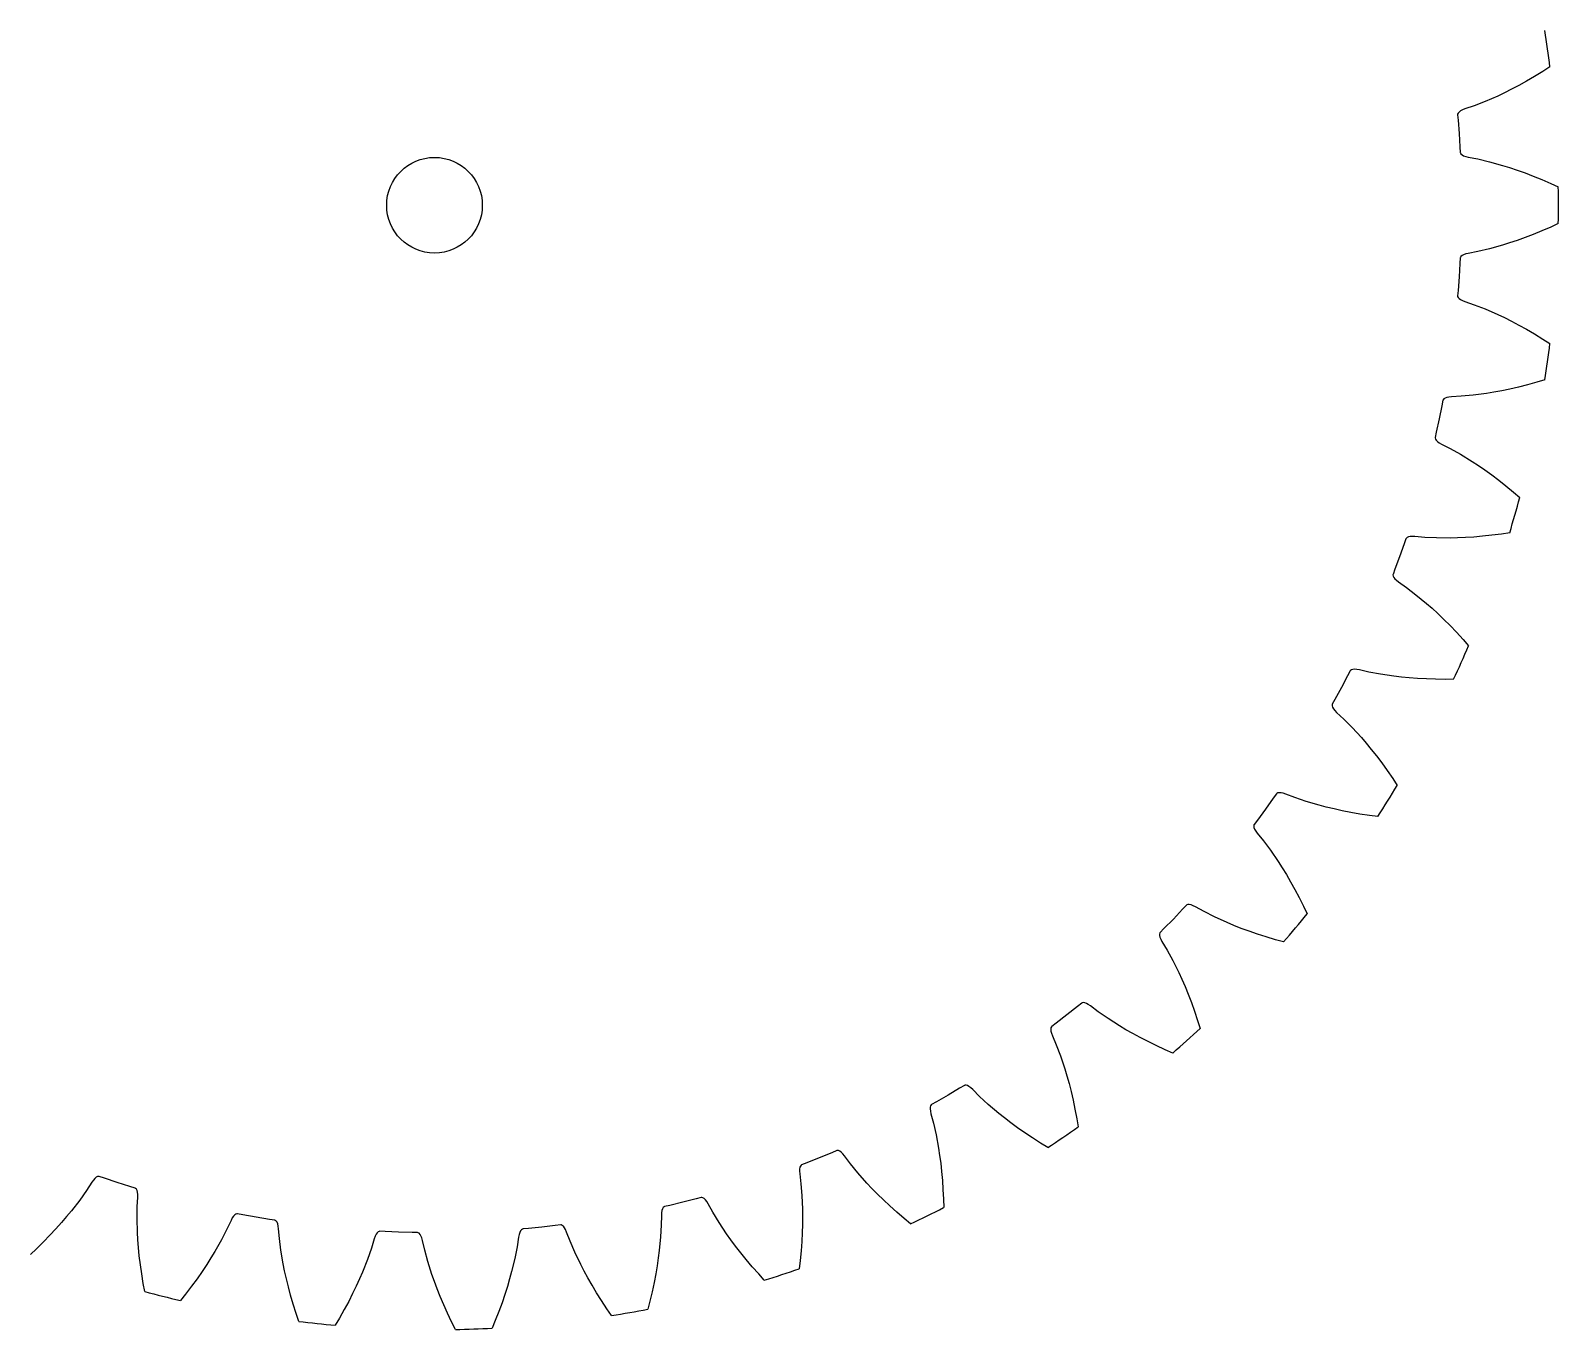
# Model space of a CAD drawing. Extents: x -47 to 137, y -47 to 47.
# Drawn here: x 73.1 to 137, y -47 to 7.3 of the extents above; entities that cross this region are included whole.
import ezdxf

# ---------------------------------------------------------------- set-up
doc = ezdxf.new("R2010")
doc.units = 0

msp = doc.modelspace()

# ---------------------------------------------------------------- linework, layer by layer
msp.add_circle((90, 0), 2)
msp.add_circle((90, 0), 2)
at = {"layer": 'layer0'}
for p, q in [((136.643, 5.779), (136.349, 5.592)), ((135.668, 5.186), (135.346, 5.008)), ((136.003, 5.381), (135.668, 5.186)), ((136.349, 5.592), (136.003, 5.381)), ((134.46, 4.564), (133.938, 4.337)), ((134.741, 4.697), (134.46, 4.564)), ((135.038, 4.846), (134.741, 4.697)), ((135.346, 5.008), (135.038, 4.846)), ((132.804, 3.852), (132.785, 3.808)), ((132.844, 3.897), (132.804, 3.852)), ((132.905, 3.941), (132.844, 3.897)), ((132.986, 3.984), (132.905, 3.941)), ((133.088, 4.025), (132.986, 3.984)), ((133.477, 4.158), (133.088, 4.025)), ((133.938, 4.337), (133.477, 4.158)), ((132.785, 3.808), (132.783, 3.786)), ((132.783, 3.786), (132.803, 3.557)), ((132.803, 3.557), (132.845, 2.996)), ((132.845, 2.996), (132.881, 2.435)), ((132.881, 2.435), (132.894, 2.205)), ((132.894, 2.205), (132.898, 2.184)), ((132.898, 2.184), (132.924, 2.143)), ((132.924, 2.143), (132.97, 2.104)), ((132.97, 2.104), (133.036, 2.069)), ((133.036, 2.069), (133.123, 2.037)), ((133.123, 2.037), (133.229, 2.011)), ((133.229, 2.011), (133.633, 1.933)), ((133.633, 1.933), (134.114, 1.821)), ((134.114, 1.821), (134.662, 1.668)), ((134.662, 1.668), (134.959, 1.575)), ((134.959, 1.575), (135.274, 1.469)), ((135.274, 1.469), (135.602, 1.351)), ((135.602, 1.351), (135.945, 1.22)), ((135.945, 1.22), (136.304, 1.074)), ((136.304, 1.074), (136.677, 0.913)), ((136.677, 0.913), (136.994, 0.769)), ((135.945, -1.22), (135.602, -1.351)), ((136.304, -1.074), (135.945, -1.22)), ((136.677, -0.913), (136.304, -1.074)), ((136.994, -0.769), (136.677, -0.913)), ((134.114, -1.821), (133.633, -1.933)), ((134.662, -1.668), (134.114, -1.821)), ((134.959, -1.575), (134.662, -1.668)), ((135.274, -1.469), (134.959, -1.575)), ((135.602, -1.351), (135.274, -1.469)), ((132.881, -2.435), (132.845, -2.996)), ((132.894, -2.205), (132.881, -2.435)), ((132.898, -2.184), (132.894, -2.205)), ((132.924, -2.143), (132.898, -2.184)), ((132.97, -2.104), (132.924, -2.143)), ((133.036, -2.069), (132.97, -2.104)), ((133.123, -2.037), (133.036, -2.069)), ((133.229, -2.011), (133.123, -2.037)), ((133.633, -1.933), (133.229, -2.011)), ((132.845, -2.996), (132.803, -3.557)), ((132.803, -3.557), (132.783, -3.786)), ((132.783, -3.786), (132.785, -3.808)), ((132.785, -3.808), (132.804, -3.852)), ((132.804, -3.852), (132.844, -3.897)), ((132.844, -3.897), (132.905, -3.941)), ((132.905, -3.941), (132.986, -3.984)), ((132.986, -3.984), (133.088, -4.025)), ((133.088, -4.025), (133.477, -4.158)), ((133.477, -4.158), (133.938, -4.337)), ((133.938, -4.337), (134.46, -4.564)), ((134.46, -4.564), (134.741, -4.697)), ((134.741, -4.697), (135.038, -4.846)), ((135.038, -4.846), (135.346, -5.008)), ((135.346, -5.008), (135.668, -5.186)), ((135.668, -5.186), (136.003, -5.381)), ((136.003, -5.381), (136.349, -5.592)), ((136.349, -5.592), (136.643, -5.779)), ((135.328, -7.603), (134.97, -7.685)), ((135.704, -7.508), (135.328, -7.603)), ((136.095, -7.4), (135.704, -7.508)), ((136.429, -7.301), (136.095, -7.4)), ((132.169, -8.153), (132.125, -8.379)), ((132.177, -8.133), (132.169, -8.153)), ((132.208, -8.096), (132.177, -8.133)), ((132.259, -8.064), (132.208, -8.096)), ((132.329, -8.038), (132.259, -8.064)), ((132.419, -8.019), (132.329, -8.038)), ((132.529, -8.008), (132.419, -8.019)), ((132.939, -7.987), (132.529, -8.008)), ((133.431, -7.942), (132.939, -7.987)), ((133.995, -7.867), (133.431, -7.942)), ((134.302, -7.817), (133.995, -7.867)), ((134.629, -7.756), (134.302, -7.817)), ((134.97, -7.685), (134.629, -7.756)), ((132.011, -8.93), (131.891, -9.479)), ((132.125, -8.379), (132.011, -8.93)), ((131.891, -9.479), (131.84, -9.703)), ((131.84, -9.703), (131.839, -9.725)), ((131.839, -9.725), (131.852, -9.772)), ((131.852, -9.772), (131.885, -9.822)), ((131.885, -9.822), (131.939, -9.874)), ((131.939, -9.874), (132.014, -9.928)), ((132.014, -9.928), (132.109, -9.982)), ((132.109, -9.982), (132.475, -10.169)), ((132.475, -10.169), (132.907, -10.409)), ((132.907, -10.409), (133.392, -10.707)), ((133.392, -10.707), (133.652, -10.878)), ((133.652, -10.878), (133.925, -11.067)), ((133.925, -11.067), (134.208, -11.27)), ((134.208, -11.27), (134.501, -11.491)), ((134.501, -11.491), (134.806, -11.731)), ((134.806, -11.731), (135.12, -11.988)), ((135.12, -11.988), (135.385, -12.214)), ((130.624, -13.943), (130.549, -14.16)), ((130.635, -13.924), (130.624, -13.943)), ((130.67, -13.891), (130.635, -13.924)), ((130.725, -13.867), (130.67, -13.891)), ((130.799, -13.851), (130.725, -13.867)), ((130.89, -13.845), (130.799, -13.851)), ((131, -13.849), (130.89, -13.845)), ((131.41, -13.885), (131, -13.849)), ((131.903, -13.909), (131.41, -13.885)), ((132.472, -13.914), (131.903, -13.909)), ((132.783, -13.906), (132.472, -13.914)), ((133.115, -13.892), (132.783, -13.906)), ((133.463, -13.869), (133.115, -13.892)), ((133.829, -13.837), (133.463, -13.869)), ((134.214, -13.795), (133.829, -13.837)), ((134.617, -13.743), (134.214, -13.795)), ((134.961, -13.692), (134.617, -13.743)), ((130.36, -14.69), (130.164, -15.217)), ((130.549, -14.16), (130.36, -14.69)), ((130.164, -15.217), (130.082, -15.432)), ((130.082, -15.432), (130.078, -15.453)), ((130.078, -15.453), (130.084, -15.501)), ((130.084, -15.501), (130.111, -15.555)), ((130.111, -15.555), (130.157, -15.615)), ((130.157, -15.615), (130.223, -15.678)), ((130.223, -15.678), (130.31, -15.746)), ((130.31, -15.746), (130.647, -15.981)), ((130.647, -15.981), (131.041, -16.28)), ((131.041, -16.28), (131.479, -16.642)), ((131.479, -16.642), (131.713, -16.848)), ((131.713, -16.848), (131.957, -17.072)), ((131.957, -17.072), (132.209, -17.313)), ((132.209, -17.313), (132.469, -17.573)), ((132.469, -17.573), (132.738, -17.852)), ((132.738, -17.852), (133.013, -18.151)), ((133.013, -18.151), (133.244, -18.412)), ((128.184, -19.665), (127.923, -20.164)), ((128.288, -19.461), (128.184, -19.665)), ((128.301, -19.443), (128.288, -19.461)), ((128.341, -19.416), (128.301, -19.443)), ((128.399, -19.4), (128.341, -19.416)), ((128.474, -19.394), (128.399, -19.4)), ((128.566, -19.401), (128.474, -19.394)), ((128.674, -19.42), (128.566, -19.401)), ((129.074, -19.513), (128.674, -19.42)), ((129.56, -19.606), (129.074, -19.513)), ((130.123, -19.689), (129.56, -19.606)), ((130.432, -19.725), (130.123, -19.689)), ((130.762, -19.757), (130.432, -19.725)), ((131.11, -19.783), (130.762, -19.757)), ((131.477, -19.802), (131.11, -19.783)), ((131.864, -19.815), (131.477, -19.802)), ((127.923, -20.164), (127.655, -20.659)), ((132.27, -19.819), (131.864, -19.815)), ((132.618, -19.816), (132.27, -19.819)), ((127.544, -20.86), (127.537, -20.881)), ((127.537, -20.881), (127.537, -20.929)), ((127.537, -20.929), (127.555, -20.986)), ((127.655, -20.659), (127.544, -20.86)), ((127.555, -20.986), (127.593, -21.051)), ((127.593, -21.051), (127.65, -21.124)), ((127.65, -21.124), (127.726, -21.203)), ((127.726, -21.203), (128.027, -21.482)), ((128.027, -21.482), (128.375, -21.833)), ((128.375, -21.833), (128.759, -22.253)), ((128.759, -22.253), (128.962, -22.489)), ((128.962, -22.489), (129.173, -22.745)), ((129.173, -22.745), (129.389, -23.019)), ((129.389, -23.019), (129.61, -23.312)), ((129.61, -23.312), (129.837, -23.627)), ((129.837, -23.627), (130.068, -23.961)), ((130.068, -23.961), (130.26, -24.251)), ((125.075, -24.788), (124.747, -25.245)), ((125.207, -24.6), (125.075, -24.788)), ((125.223, -24.585), (125.207, -24.6)), ((125.266, -24.563), (125.223, -24.585)), ((125.325, -24.555), (125.266, -24.563)), ((125.4, -24.56), (125.325, -24.555)), ((125.49, -24.579), (125.4, -24.56)), ((125.595, -24.613), (125.49, -24.579)), ((125.978, -24.761), (125.595, -24.613)), ((126.446, -24.921), (125.978, -24.761)), ((124.747, -25.245), (124.414, -25.698)), ((126.992, -25.082), (126.446, -24.921)), ((127.293, -25.16), (126.992, -25.082)), ((127.616, -25.237), (127.293, -25.16)), ((127.956, -25.311), (127.616, -25.237)), ((128.317, -25.382), (127.956, -25.311)), ((128.699, -25.448), (128.317, -25.382)), ((129.1, -25.509), (128.699, -25.448)), ((129.446, -25.555), (129.1, -25.509)), ((124.266, -25.902), (124.259, -25.949)), ((124.259, -25.949), (124.269, -26.009)), ((124.276, -25.882), (124.266, -25.902)), ((124.269, -26.009), (124.297, -26.078)), ((124.414, -25.698), (124.276, -25.882)), ((124.297, -26.078), (124.343, -26.158)), ((124.343, -26.158), (124.408, -26.247)), ((124.408, -26.247), (124.667, -26.566)), ((124.667, -26.566), (124.963, -26.961)), ((124.963, -26.961), (125.285, -27.431)), ((125.285, -27.431), (125.453, -27.693)), ((125.453, -27.693), (125.626, -27.976)), ((125.626, -27.976), (125.802, -28.277)), ((125.802, -28.277), (125.98, -28.598)), ((125.98, -28.598), (126.161, -28.941)), ((121.441, -29.261), (121.284, -29.428)), ((121.458, -29.248), (121.441, -29.261)), ((121.504, -29.232), (121.458, -29.248)), ((121.564, -29.232), (121.504, -29.232)), ((121.638, -29.248), (121.564, -29.232)), ((121.724, -29.279), (121.638, -29.248)), ((121.823, -29.328), (121.724, -29.279)), ((122.182, -29.528), (121.823, -29.328)), ((126.161, -28.941), (126.343, -29.304)), ((126.343, -29.304), (126.493, -29.618)), ((120.896, -29.836), (120.502, -30.238)), ((121.284, -29.428), (120.896, -29.836)), ((122.623, -29.751), (122.182, -29.528)), ((123.141, -29.986), (122.623, -29.751)), ((123.428, -30.106), (123.141, -29.986)), ((120.328, -30.419), (120.314, -30.465)), ((120.314, -30.465), (120.316, -30.525)), ((120.316, -30.525), (120.334, -30.598)), ((120.34, -30.401), (120.328, -30.419)), ((120.334, -30.598), (120.369, -30.683)), ((120.502, -30.238), (120.34, -30.401)), ((123.737, -30.227), (123.428, -30.106)), ((124.064, -30.348), (123.737, -30.227)), ((124.412, -30.468), (124.064, -30.348)), ((124.781, -30.586), (124.412, -30.468)), ((125.17, -30.703), (124.781, -30.586)), ((120.369, -30.683), (120.42, -30.78)), ((120.42, -30.78), (120.633, -31.132)), ((120.633, -31.132), (120.871, -31.565)), ((125.505, -30.796), (125.17, -30.703)), ((120.871, -31.565), (121.124, -32.075)), ((121.124, -32.075), (121.254, -32.357)), ((121.254, -32.357), (121.386, -32.662)), ((121.386, -32.662), (121.518, -32.984)), ((121.518, -32.984), (121.65, -33.327)), ((116.443, -33.845), (115.997, -34.189)), ((116.884, -33.496), (116.443, -33.845)), ((117.063, -33.352), (116.884, -33.496)), ((117.082, -33.341), (117.063, -33.352)), ((117.129, -33.332), (117.082, -33.341)), ((117.189, -33.341), (117.129, -33.332)), ((117.259, -33.366), (117.189, -33.341)), ((117.341, -33.41), (117.259, -33.366)), ((117.432, -33.471), (117.341, -33.41)), ((117.759, -33.719), (117.432, -33.471)), ((118.165, -34.001), (117.759, -33.719)), ((121.65, -33.327), (121.781, -33.692)), ((121.781, -33.692), (121.911, -34.077)), ((115.779, -34.387), (115.773, -34.447)), ((115.773, -34.447), (115.78, -34.522)), ((115.799, -34.343), (115.779, -34.387)), ((115.814, -34.327), (115.799, -34.343)), ((115.997, -34.189), (115.814, -34.327)), ((118.645, -34.306), (118.165, -34.001)), ((118.913, -34.465), (118.645, -34.306)), ((119.202, -34.628), (118.913, -34.465)), ((121.911, -34.077), (122.016, -34.409)), ((115.78, -34.522), (115.803, -34.611)), ((115.803, -34.611), (115.841, -34.714)), ((115.841, -34.714), (116.002, -35.092)), ((116.002, -35.092), (116.177, -35.554)), ((119.509, -34.793), (119.202, -34.628)), ((119.837, -34.96), (119.509, -34.793)), ((120.185, -35.129), (119.837, -34.96)), ((120.554, -35.298), (120.185, -35.129)), ((116.177, -35.554), (116.357, -36.094)), ((120.874, -35.437), (120.554, -35.298)), ((116.357, -36.094), (116.446, -36.392)), ((116.446, -36.392), (116.535, -36.712)), ((111.96, -36.911), (111.475, -37.196)), ((112.158, -36.793), (111.96, -36.911)), ((112.178, -36.786), (112.158, -36.793)), ((112.226, -36.784), (112.178, -36.786)), ((112.284, -36.8), (112.226, -36.784)), ((112.35, -36.835), (112.284, -36.8)), ((112.425, -36.889), (112.35, -36.835)), ((112.506, -36.963), (112.425, -36.889)), ((112.796, -37.254), (112.506, -36.963)), ((116.535, -36.712), (116.621, -37.05)), ((116.621, -37.05), (116.704, -37.408)), ((110.742, -37.64), (110.728, -37.699)), ((110.768, -37.6), (110.742, -37.64)), ((110.785, -37.586), (110.768, -37.6)), ((110.986, -37.474), (110.785, -37.586)), ((111.475, -37.196), (110.986, -37.474)), ((113.159, -37.59), (112.796, -37.254)), ((113.592, -37.959), (113.159, -37.59)), ((116.704, -37.408), (116.783, -37.787)), ((110.728, -37.699), (110.725, -37.774)), ((110.725, -37.774), (110.735, -37.865)), ((110.735, -37.865), (110.758, -37.973)), ((110.758, -37.973), (110.865, -38.369)), ((113.835, -38.153), (113.592, -37.959)), ((114.099, -38.355), (113.835, -38.153)), ((116.783, -37.787), (116.858, -38.186)), ((116.858, -38.186), (116.916, -38.53)), ((110.865, -38.369), (110.975, -38.851)), ((110.975, -38.851), (111.078, -39.411)), ((114.38, -38.561), (114.099, -38.355)), ((114.681, -38.772), (114.38, -38.561)), ((115.002, -38.988), (114.681, -38.772)), ((106.61, -39.608), (106.089, -39.823)), ((106.821, -39.519), (106.61, -39.608)), ((106.843, -39.514), (106.821, -39.519)), ((106.891, -39.519), (106.843, -39.514)), ((106.946, -39.543), (106.891, -39.519)), ((107.006, -39.587), (106.946, -39.543)), ((107.073, -39.651), (107.006, -39.587)), ((111.078, -39.411), (111.124, -39.719)), ((115.344, -39.207), (115.002, -38.988)), ((115.641, -39.389), (115.344, -39.207)), ((105.279, -40.216), (105.266, -40.29)), ((105.302, -40.161), (105.279, -40.216)), ((105.333, -40.124), (105.302, -40.161)), ((105.352, -40.113), (105.333, -40.124)), ((105.566, -40.03), (105.352, -40.113)), ((106.089, -39.823), (105.566, -40.03)), ((107.143, -39.736), (107.073, -39.651)), ((107.39, -40.064), (107.143, -39.736)), ((107.702, -40.447), (107.39, -40.064)), ((111.124, -39.719), (111.167, -40.048)), ((111.167, -40.048), (111.205, -40.394)), ((75.671, -40.835), (75.447, -41.18)), ((75.735, -40.746), (75.671, -40.835)), ((75.796, -40.677), (75.735, -40.746)), ((75.854, -40.629), (75.796, -40.677)), ((75.907, -40.601), (75.854, -40.629)), ((75.955, -40.593), (75.907, -40.601)), ((75.976, -40.596), (75.955, -40.593)), ((76.194, -40.671), (75.976, -40.596)), ((76.728, -40.848), (76.194, -40.671)), ((77.264, -41.018), (76.728, -40.848)), ((105.266, -40.29), (105.263, -40.382)), ((105.263, -40.382), (105.271, -40.492)), ((105.271, -40.492), (105.322, -40.9)), ((108.08, -40.873), (107.702, -40.447)), ((108.293, -41.099), (108.08, -40.873)), ((111.205, -40.394), (111.238, -40.76)), ((111.238, -40.76), (111.264, -41.147)), ((75.447, -41.18), (75.163, -41.584)), ((77.484, -41.086), (77.264, -41.018)), ((77.503, -41.096), (77.484, -41.086)), ((77.537, -41.13), (77.503, -41.096)), ((77.563, -41.184), (77.537, -41.13)), ((77.581, -41.257), (77.563, -41.184)), ((77.568, -41.869), (77.591, -41.459)), ((77.591, -41.349), (77.581, -41.257)), ((77.591, -41.459), (77.591, -41.349)), ((101.158, -41.476), (100.936, -41.535)), ((101.179, -41.474), (101.158, -41.476)), ((101.226, -41.485), (101.179, -41.474)), ((101.277, -41.517), (101.226, -41.485)), ((101.331, -41.569), (101.277, -41.517)), ((105.322, -40.9), (105.363, -41.392)), ((105.363, -41.392), (105.387, -41.961)), ((108.526, -41.336), (108.293, -41.099)), ((108.776, -41.579), (108.526, -41.336)), ((111.264, -41.147), (111.282, -41.552)), ((74.816, -42.035), (74.618, -42.275)), ((75.163, -41.584), (74.816, -42.035)), ((77.561, -42.363), (77.568, -41.869)), ((81.695, -42.167), (81.646, -42.202)), ((81.741, -42.153), (81.695, -42.167)), ((81.763, -42.153), (81.741, -42.153)), ((81.988, -42.196), (81.763, -42.153)), ((99.495, -42.114), (99.487, -42.223)), ((99.51, -42.023), (99.495, -42.114)), ((99.534, -41.952), (99.51, -42.023)), ((99.564, -41.9), (99.534, -41.952)), ((99.6, -41.868), (99.564, -41.9)), ((99.62, -41.859), (99.6, -41.868)), ((99.844, -41.807), (99.62, -41.859)), ((100.391, -41.674), (99.844, -41.807)), ((100.936, -41.535), (100.391, -41.674)), ((101.388, -41.642), (101.331, -41.569)), ((101.446, -41.735), (101.388, -41.642)), ((101.645, -42.095), (101.446, -41.735)), ((101.901, -42.517), (101.645, -42.095)), ((105.387, -41.961), (105.391, -42.272)), ((109.044, -41.83), (108.776, -41.579)), ((109.333, -42.088), (109.044, -41.83)), ((109.641, -42.353), (109.333, -42.088)), ((111.282, -41.552), (111.292, -41.901)), ((74.17, -42.788), (73.92, -43.057)), ((74.403, -42.527), (74.17, -42.788)), ((74.618, -42.275), (74.403, -42.527)), ((77.577, -42.932), (77.561, -42.363)), ((81.32, -42.804), (81.094, -43.244)), ((81.493, -42.432), (81.32, -42.804)), ((81.545, -42.334), (81.493, -42.432)), ((81.596, -42.258), (81.545, -42.334)), ((81.646, -42.202), (81.596, -42.258)), ((82.542, -42.297), (81.988, -42.196)), ((83.097, -42.392), (82.542, -42.297)), ((83.323, -42.428), (83.097, -42.392)), ((83.344, -42.435), (83.323, -42.428)), ((83.382, -42.465), (83.344, -42.435)), ((83.416, -42.514), (83.382, -42.465)), ((83.444, -42.584), (83.416, -42.514)), ((83.466, -42.673), (83.444, -42.584)), ((83.481, -42.782), (83.466, -42.673)), ((83.517, -43.192), (83.481, -42.782)), ((93.68, -42.796), (93.639, -42.823)), ((93.701, -42.79), (93.68, -42.796)), ((93.93, -42.77), (93.701, -42.79)), ((94.489, -42.715), (93.93, -42.77)), ((95.049, -42.652), (94.489, -42.715)), ((95.277, -42.625), (95.049, -42.652)), ((95.299, -42.626), (95.277, -42.625)), ((95.343, -42.644), (95.299, -42.626)), ((95.39, -42.682), (95.343, -42.644)), ((95.436, -42.741), (95.39, -42.682)), ((95.482, -42.821), (95.436, -42.741)), ((99.481, -42.634), (99.453, -43.128)), ((99.487, -42.223), (99.481, -42.634)), ((102.215, -42.992), (101.901, -42.517)), ((105.388, -42.604), (105.377, -42.952)), ((105.391, -42.272), (105.388, -42.604)), ((109.91, -42.575), (109.641, -42.353)), ((73.65, -43.335), (73.361, -43.62)), ((73.92, -43.057), (73.65, -43.335)), ((77.595, -43.243), (77.577, -42.932)), ((77.622, -43.573), (77.595, -43.243)), ((81.094, -43.244), (80.813, -43.739)), ((83.578, -43.682), (83.517, -43.192)), ((87.481, -43.203), (87.362, -43.596)), ((87.519, -43.099), (87.481, -43.203)), ((87.559, -43.016), (87.519, -43.099)), ((87.601, -42.954), (87.559, -43.016)), ((87.644, -42.913), (87.601, -42.954)), ((87.688, -42.892), (87.644, -42.913)), ((87.709, -42.889), (87.688, -42.892)), ((87.939, -42.901), (87.709, -42.889)), ((88.501, -42.924), (87.939, -42.901)), ((89.063, -42.94), (88.501, -42.924)), ((89.293, -42.944), (89.063, -42.94)), ((89.315, -42.949), (89.293, -42.944)), ((89.357, -42.972), (89.315, -42.949)), ((89.397, -43.017), (89.357, -42.972)), ((89.435, -43.082), (89.397, -43.017)), ((89.469, -43.167), (89.435, -43.082)), ((89.499, -43.273), (89.469, -43.167)), ((89.591, -43.674), (89.499, -43.273)), ((93.518, -43.133), (93.455, -43.539)), ((93.541, -43.025), (93.518, -43.133)), ((93.569, -42.938), (93.541, -43.025)), ((93.602, -42.87), (93.569, -42.938)), ((93.639, -42.823), (93.602, -42.87)), ((95.526, -42.922), (95.482, -42.821)), ((95.673, -43.306), (95.526, -42.922)), ((95.867, -43.76), (95.673, -43.306)), ((99.453, -43.128), (99.398, -43.694)), ((102.395, -43.245), (102.215, -42.992)), ((102.593, -43.512), (102.395, -43.245)), ((105.358, -43.319), (105.33, -43.706)), ((105.377, -42.952), (105.358, -43.319)), ((73.361, -43.62), (73.109, -43.86)), ((77.657, -43.92), (77.622, -43.573)), ((77.701, -44.285), (77.657, -43.92)), ((80.652, -44.005), (80.473, -44.284)), ((80.813, -43.739), (80.652, -44.005)), ((83.673, -44.243), (83.578, -43.682)), ((87.199, -44.063), (86.99, -44.592)), ((87.362, -43.596), (87.199, -44.063)), ((89.72, -44.151), (89.591, -43.674)), ((93.359, -44.024), (93.225, -44.577)), ((93.455, -43.539), (93.359, -44.024)), ((96.113, -44.273), (95.867, -43.76)), ((99.358, -44.003), (99.309, -44.331)), ((99.398, -43.694), (99.358, -44.003)), ((102.806, -43.788), (102.593, -43.512)), ((103.037, -44.073), (102.806, -43.788)), ((103.287, -44.37), (103.037, -44.073)), ((105.33, -43.706), (105.292, -44.11)), ((77.756, -44.669), (77.701, -44.285)), ((77.822, -45.069), (77.756, -44.669)), ((80.279, -44.574), (80.069, -44.875)), ((80.473, -44.284), (80.279, -44.574)), ((83.734, -44.548), (83.673, -44.243)), ((83.806, -44.872), (83.734, -44.548)), ((86.99, -44.592), (86.867, -44.877)), ((89.892, -44.693), (89.72, -44.151)), ((89.995, -44.987), (89.892, -44.693)), ((93.225, -44.577), (93.143, -44.877)), ((96.256, -44.55), (96.113, -44.273)), ((96.415, -44.841), (96.256, -44.55)), ((99.25, -44.674), (99.18, -45.035)), ((99.309, -44.331), (99.25, -44.674)), ((103.556, -44.674), (103.287, -44.37)), ((103.791, -44.931), (103.556, -44.674)), ((105.292, -44.11), (105.253, -44.456)), ((77.885, -45.412), (77.822, -45.069)), ((79.84, -45.188), (79.594, -45.511)), ((80.069, -44.875), (79.84, -45.188)), ((83.889, -45.211), (83.806, -44.872)), ((83.984, -45.566), (83.889, -45.211)), ((86.729, -45.179), (86.577, -45.493)), ((86.867, -44.877), (86.729, -45.179)), ((90.112, -45.297), (89.995, -44.987)), ((90.241, -45.621), (90.112, -45.297)), ((93.048, -45.195), (92.942, -45.527)), ((93.143, -44.877), (93.048, -45.195)), ((96.588, -45.144), (96.415, -44.841)), ((96.777, -45.459), (96.588, -45.144)), ((99.18, -45.035), (99.098, -45.414)), ((79.594, -45.511), (79.377, -45.784)), ((84.092, -45.938), (83.984, -45.566)), ((84.213, -46.326), (84.092, -45.938)), ((86.411, -45.821), (86.228, -46.163)), ((86.577, -45.493), (86.411, -45.821)), ((90.384, -45.96), (90.241, -45.621)), ((90.543, -46.313), (90.384, -45.96)), ((92.823, -45.874), (92.689, -46.238)), ((92.942, -45.527), (92.823, -45.874)), ((96.983, -45.787), (96.777, -45.459)), ((97.206, -46.126), (96.983, -45.787)), ((99.004, -45.809), (98.917, -46.146)), ((99.098, -45.414), (99.004, -45.809)), ((84.323, -46.656), (84.213, -46.326)), ((86.029, -46.516), (85.852, -46.817)), ((86.228, -46.163), (86.029, -46.516)), ((90.717, -46.68), (90.543, -46.313)), ((92.541, -46.616), (92.408, -46.938)), ((92.689, -46.238), (92.541, -46.616)), ((97.403, -46.413), (97.206, -46.126)), ((90.872, -46.992), (90.717, -46.68))]:
    msp.add_line(p, q, dxfattribs=at)
for start, end in [(7.06288, 8.93712), (359.06288, 360.93712), (351.06288, 352.93712), (343.06288, 344.93712), (335.06288, 336.93712), (327.06288, 328.93712), (319.06288, 320.93712), (311.06288, 312.93712), (303.06288, 304.93712), (295.06288, 296.93712), (287.06288, 288.93712), (255.06288, 256.93712), (279.06288, 280.93712), (263.06288, 264.93712), (271.06288, 272.93712)]:
    msp.add_arc((90, 0), 47, start, end, dxfattribs=at)
at = {"layer": 'layer2'}
for p, q in [((136.643, 5.779), (136.349, 5.592)), ((135.668, 5.186), (135.346, 5.008)), ((136.003, 5.381), (135.668, 5.186)), ((136.349, 5.592), (136.003, 5.381)), ((134.46, 4.564), (133.938, 4.337)), ((134.741, 4.697), (134.46, 4.564)), ((135.038, 4.846), (134.741, 4.697)), ((135.346, 5.008), (135.038, 4.846)), ((132.804, 3.852), (132.785, 3.808)), ((132.844, 3.897), (132.804, 3.852)), ((132.905, 3.941), (132.844, 3.897)), ((132.986, 3.984), (132.905, 3.941)), ((133.088, 4.025), (132.986, 3.984)), ((133.477, 4.158), (133.088, 4.025)), ((133.938, 4.337), (133.477, 4.158)), ((132.785, 3.808), (132.783, 3.786)), ((132.783, 3.786), (132.803, 3.557)), ((132.803, 3.557), (132.845, 2.996)), ((132.845, 2.996), (132.881, 2.435)), ((132.881, 2.435), (132.894, 2.205)), ((132.894, 2.205), (132.898, 2.184)), ((132.898, 2.184), (132.924, 2.143)), ((132.924, 2.143), (132.97, 2.104)), ((132.97, 2.104), (133.036, 2.069)), ((133.036, 2.069), (133.123, 2.037)), ((133.123, 2.037), (133.229, 2.011)), ((133.229, 2.011), (133.633, 1.933)), ((133.633, 1.933), (134.114, 1.821)), ((134.114, 1.821), (134.662, 1.668)), ((134.662, 1.668), (134.959, 1.575)), ((134.959, 1.575), (135.274, 1.469)), ((135.274, 1.469), (135.602, 1.351)), ((135.602, 1.351), (135.945, 1.22)), ((135.945, 1.22), (136.304, 1.074)), ((136.304, 1.074), (136.677, 0.913)), ((136.677, 0.913), (136.994, 0.769)), ((135.945, -1.22), (135.602, -1.351)), ((136.304, -1.074), (135.945, -1.22)), ((136.677, -0.913), (136.304, -1.074)), ((136.994, -0.769), (136.677, -0.913)), ((134.114, -1.821), (133.633, -1.933)), ((134.662, -1.668), (134.114, -1.821)), ((134.959, -1.575), (134.662, -1.668)), ((135.274, -1.469), (134.959, -1.575)), ((135.602, -1.351), (135.274, -1.469)), ((132.881, -2.435), (132.845, -2.996)), ((132.894, -2.205), (132.881, -2.435)), ((132.898, -2.184), (132.894, -2.205)), ((132.924, -2.143), (132.898, -2.184)), ((132.97, -2.104), (132.924, -2.143)), ((133.036, -2.069), (132.97, -2.104)), ((133.123, -2.037), (133.036, -2.069)), ((133.229, -2.011), (133.123, -2.037)), ((133.633, -1.933), (133.229, -2.011)), ((132.845, -2.996), (132.803, -3.557)), ((132.803, -3.557), (132.783, -3.786)), ((132.783, -3.786), (132.785, -3.808)), ((132.785, -3.808), (132.804, -3.852)), ((132.804, -3.852), (132.844, -3.897)), ((132.844, -3.897), (132.905, -3.941)), ((132.905, -3.941), (132.986, -3.984)), ((132.986, -3.984), (133.088, -4.025)), ((133.088, -4.025), (133.477, -4.158)), ((133.477, -4.158), (133.938, -4.337)), ((133.938, -4.337), (134.46, -4.564)), ((134.46, -4.564), (134.741, -4.697)), ((134.741, -4.697), (135.038, -4.846)), ((135.038, -4.846), (135.346, -5.008)), ((135.346, -5.008), (135.668, -5.186)), ((135.668, -5.186), (136.003, -5.381)), ((136.003, -5.381), (136.349, -5.592)), ((136.349, -5.592), (136.643, -5.779)), ((135.328, -7.603), (134.97, -7.685)), ((135.704, -7.508), (135.328, -7.603)), ((136.095, -7.4), (135.704, -7.508)), ((136.429, -7.301), (136.095, -7.4)), ((132.169, -8.153), (132.125, -8.379)), ((132.177, -8.133), (132.169, -8.153)), ((132.208, -8.096), (132.177, -8.133)), ((132.259, -8.064), (132.208, -8.096)), ((132.329, -8.038), (132.259, -8.064)), ((132.419, -8.019), (132.329, -8.038)), ((132.529, -8.008), (132.419, -8.019)), ((132.939, -7.987), (132.529, -8.008)), ((133.431, -7.942), (132.939, -7.987)), ((133.995, -7.867), (133.431, -7.942)), ((134.302, -7.817), (133.995, -7.867)), ((134.629, -7.756), (134.302, -7.817)), ((134.97, -7.685), (134.629, -7.756)), ((132.011, -8.93), (131.891, -9.479)), ((132.125, -8.379), (132.011, -8.93)), ((131.891, -9.479), (131.84, -9.703)), ((131.84, -9.703), (131.839, -9.725)), ((131.839, -9.725), (131.852, -9.772)), ((131.852, -9.772), (131.885, -9.822)), ((131.885, -9.822), (131.939, -9.874)), ((131.939, -9.874), (132.014, -9.928)), ((132.014, -9.928), (132.109, -9.982)), ((132.109, -9.982), (132.475, -10.169)), ((132.475, -10.169), (132.907, -10.409)), ((132.907, -10.409), (133.392, -10.707)), ((133.392, -10.707), (133.652, -10.878)), ((133.652, -10.878), (133.925, -11.067)), ((133.925, -11.067), (134.208, -11.27)), ((134.208, -11.27), (134.501, -11.491)), ((134.501, -11.491), (134.806, -11.731)), ((134.806, -11.731), (135.12, -11.988)), ((135.12, -11.988), (135.385, -12.214)), ((130.624, -13.943), (130.549, -14.16)), ((130.635, -13.924), (130.624, -13.943)), ((130.67, -13.891), (130.635, -13.924)), ((130.725, -13.867), (130.67, -13.891)), ((130.799, -13.851), (130.725, -13.867)), ((130.89, -13.845), (130.799, -13.851)), ((131, -13.849), (130.89, -13.845)), ((131.41, -13.885), (131, -13.849)), ((131.903, -13.909), (131.41, -13.885)), ((132.472, -13.914), (131.903, -13.909)), ((132.783, -13.906), (132.472, -13.914)), ((133.115, -13.892), (132.783, -13.906)), ((133.463, -13.869), (133.115, -13.892)), ((133.829, -13.837), (133.463, -13.869)), ((134.214, -13.795), (133.829, -13.837)), ((134.617, -13.743), (134.214, -13.795)), ((134.961, -13.692), (134.617, -13.743)), ((130.36, -14.69), (130.164, -15.217)), ((130.549, -14.16), (130.36, -14.69)), ((130.164, -15.217), (130.082, -15.432)), ((130.082, -15.432), (130.078, -15.453)), ((130.078, -15.453), (130.084, -15.501)), ((130.084, -15.501), (130.111, -15.555)), ((130.111, -15.555), (130.157, -15.615)), ((130.157, -15.615), (130.223, -15.678)), ((130.223, -15.678), (130.31, -15.746)), ((130.31, -15.746), (130.647, -15.981)), ((130.647, -15.981), (131.041, -16.28)), ((131.041, -16.28), (131.479, -16.642)), ((131.479, -16.642), (131.713, -16.848)), ((131.713, -16.848), (131.957, -17.072)), ((131.957, -17.072), (132.209, -17.313)), ((132.209, -17.313), (132.469, -17.573)), ((132.469, -17.573), (132.738, -17.852)), ((132.738, -17.852), (133.013, -18.151)), ((133.013, -18.151), (133.244, -18.412)), ((128.184, -19.665), (127.923, -20.164)), ((128.288, -19.461), (128.184, -19.665)), ((128.301, -19.443), (128.288, -19.461)), ((128.341, -19.416), (128.301, -19.443)), ((128.399, -19.4), (128.341, -19.416)), ((128.474, -19.394), (128.399, -19.4)), ((128.566, -19.401), (128.474, -19.394)), ((128.674, -19.42), (128.566, -19.401)), ((129.074, -19.513), (128.674, -19.42)), ((129.56, -19.606), (129.074, -19.513)), ((130.123, -19.689), (129.56, -19.606)), ((130.432, -19.725), (130.123, -19.689)), ((130.762, -19.757), (130.432, -19.725)), ((131.11, -19.783), (130.762, -19.757)), ((131.477, -19.802), (131.11, -19.783)), ((131.864, -19.815), (131.477, -19.802)), ((127.923, -20.164), (127.655, -20.659)), ((132.27, -19.819), (131.864, -19.815)), ((132.618, -19.816), (132.27, -19.819)), ((127.544, -20.86), (127.537, -20.881)), ((127.537, -20.881), (127.537, -20.929)), ((127.537, -20.929), (127.555, -20.986)), ((127.655, -20.659), (127.544, -20.86)), ((127.555, -20.986), (127.593, -21.051)), ((127.593, -21.051), (127.65, -21.124)), ((127.65, -21.124), (127.726, -21.203)), ((127.726, -21.203), (128.027, -21.482)), ((128.027, -21.482), (128.375, -21.833)), ((128.375, -21.833), (128.759, -22.253)), ((128.759, -22.253), (128.962, -22.489)), ((128.962, -22.489), (129.173, -22.745)), ((129.173, -22.745), (129.389, -23.019)), ((129.389, -23.019), (129.61, -23.312)), ((129.61, -23.312), (129.837, -23.627)), ((129.837, -23.627), (130.068, -23.961)), ((130.068, -23.961), (130.26, -24.251)), ((125.075, -24.788), (124.747, -25.245)), ((125.207, -24.6), (125.075, -24.788)), ((125.223, -24.585), (125.207, -24.6)), ((125.266, -24.563), (125.223, -24.585)), ((125.325, -24.555), (125.266, -24.563)), ((125.4, -24.56), (125.325, -24.555)), ((125.49, -24.579), (125.4, -24.56)), ((125.595, -24.613), (125.49, -24.579)), ((125.978, -24.761), (125.595, -24.613)), ((126.446, -24.921), (125.978, -24.761)), ((124.747, -25.245), (124.414, -25.698)), ((126.992, -25.082), (126.446, -24.921)), ((127.293, -25.16), (126.992, -25.082)), ((127.616, -25.237), (127.293, -25.16)), ((127.956, -25.311), (127.616, -25.237)), ((128.317, -25.382), (127.956, -25.311)), ((128.699, -25.448), (128.317, -25.382)), ((129.1, -25.509), (128.699, -25.448)), ((129.446, -25.555), (129.1, -25.509)), ((124.266, -25.902), (124.259, -25.949)), ((124.259, -25.949), (124.269, -26.009)), ((124.276, -25.882), (124.266, -25.902)), ((124.269, -26.009), (124.297, -26.078)), ((124.414, -25.698), (124.276, -25.882)), ((124.297, -26.078), (124.343, -26.158)), ((124.343, -26.158), (124.408, -26.247)), ((124.408, -26.247), (124.667, -26.566)), ((124.667, -26.566), (124.963, -26.961)), ((124.963, -26.961), (125.285, -27.431)), ((125.285, -27.431), (125.453, -27.693)), ((125.453, -27.693), (125.626, -27.976)), ((125.626, -27.976), (125.802, -28.277)), ((125.802, -28.277), (125.98, -28.598)), ((125.98, -28.598), (126.161, -28.941)), ((121.441, -29.261), (121.284, -29.428)), ((121.458, -29.248), (121.441, -29.261)), ((121.504, -29.232), (121.458, -29.248)), ((121.564, -29.232), (121.504, -29.232)), ((121.638, -29.248), (121.564, -29.232)), ((121.724, -29.279), (121.638, -29.248)), ((121.823, -29.328), (121.724, -29.279)), ((122.182, -29.528), (121.823, -29.328)), ((126.161, -28.941), (126.343, -29.304)), ((126.343, -29.304), (126.493, -29.618)), ((120.896, -29.836), (120.502, -30.238)), ((121.284, -29.428), (120.896, -29.836)), ((122.623, -29.751), (122.182, -29.528)), ((123.141, -29.986), (122.623, -29.751)), ((123.428, -30.106), (123.141, -29.986)), ((120.328, -30.419), (120.314, -30.465)), ((120.314, -30.465), (120.316, -30.525)), ((120.316, -30.525), (120.334, -30.598)), ((120.34, -30.401), (120.328, -30.419)), ((120.334, -30.598), (120.369, -30.683)), ((120.502, -30.238), (120.34, -30.401)), ((123.737, -30.227), (123.428, -30.106)), ((124.064, -30.348), (123.737, -30.227)), ((124.412, -30.468), (124.064, -30.348)), ((124.781, -30.586), (124.412, -30.468)), ((125.17, -30.703), (124.781, -30.586)), ((120.369, -30.683), (120.42, -30.78)), ((120.42, -30.78), (120.633, -31.132)), ((120.633, -31.132), (120.871, -31.565)), ((125.505, -30.796), (125.17, -30.703)), ((120.871, -31.565), (121.124, -32.075)), ((121.124, -32.075), (121.254, -32.357)), ((121.254, -32.357), (121.386, -32.662)), ((121.386, -32.662), (121.518, -32.984)), ((121.518, -32.984), (121.65, -33.327)), ((116.443, -33.845), (115.997, -34.189)), ((116.884, -33.496), (116.443, -33.845)), ((117.063, -33.352), (116.884, -33.496)), ((117.082, -33.341), (117.063, -33.352)), ((117.129, -33.332), (117.082, -33.341)), ((117.189, -33.341), (117.129, -33.332)), ((117.259, -33.366), (117.189, -33.341)), ((117.341, -33.41), (117.259, -33.366)), ((117.432, -33.471), (117.341, -33.41)), ((117.759, -33.719), (117.432, -33.471)), ((118.165, -34.001), (117.759, -33.719)), ((121.65, -33.327), (121.781, -33.692)), ((121.781, -33.692), (121.911, -34.077)), ((115.779, -34.387), (115.773, -34.447)), ((115.773, -34.447), (115.78, -34.522)), ((115.799, -34.343), (115.779, -34.387)), ((115.814, -34.327), (115.799, -34.343)), ((115.997, -34.189), (115.814, -34.327)), ((118.645, -34.306), (118.165, -34.001)), ((118.913, -34.465), (118.645, -34.306)), ((119.202, -34.628), (118.913, -34.465)), ((121.911, -34.077), (122.016, -34.409)), ((115.78, -34.522), (115.803, -34.611)), ((115.803, -34.611), (115.841, -34.714)), ((115.841, -34.714), (116.002, -35.092)), ((116.002, -35.092), (116.177, -35.554)), ((119.509, -34.793), (119.202, -34.628)), ((119.837, -34.96), (119.509, -34.793)), ((120.185, -35.129), (119.837, -34.96)), ((120.554, -35.298), (120.185, -35.129)), ((116.177, -35.554), (116.357, -36.094)), ((120.874, -35.437), (120.554, -35.298)), ((116.357, -36.094), (116.446, -36.392)), ((116.446, -36.392), (116.535, -36.712)), ((111.96, -36.911), (111.475, -37.196)), ((112.158, -36.793), (111.96, -36.911)), ((112.178, -36.786), (112.158, -36.793)), ((112.226, -36.784), (112.178, -36.786)), ((112.284, -36.8), (112.226, -36.784)), ((112.35, -36.835), (112.284, -36.8)), ((112.425, -36.889), (112.35, -36.835)), ((112.506, -36.963), (112.425, -36.889)), ((112.796, -37.254), (112.506, -36.963)), ((116.535, -36.712), (116.621, -37.05)), ((116.621, -37.05), (116.704, -37.408)), ((110.742, -37.64), (110.728, -37.699)), ((110.768, -37.6), (110.742, -37.64)), ((110.785, -37.586), (110.768, -37.6)), ((110.986, -37.474), (110.785, -37.586)), ((111.475, -37.196), (110.986, -37.474)), ((113.159, -37.59), (112.796, -37.254)), ((113.592, -37.959), (113.159, -37.59)), ((116.704, -37.408), (116.783, -37.787)), ((110.728, -37.699), (110.725, -37.774)), ((110.725, -37.774), (110.735, -37.865)), ((110.735, -37.865), (110.758, -37.973)), ((110.758, -37.973), (110.865, -38.369)), ((113.835, -38.153), (113.592, -37.959)), ((114.099, -38.355), (113.835, -38.153)), ((116.783, -37.787), (116.858, -38.186)), ((116.858, -38.186), (116.916, -38.53)), ((110.865, -38.369), (110.975, -38.851)), ((110.975, -38.851), (111.078, -39.411)), ((114.38, -38.561), (114.099, -38.355)), ((114.681, -38.772), (114.38, -38.561)), ((115.002, -38.988), (114.681, -38.772)), ((106.61, -39.608), (106.089, -39.823)), ((106.821, -39.519), (106.61, -39.608)), ((106.843, -39.514), (106.821, -39.519)), ((106.891, -39.519), (106.843, -39.514)), ((106.946, -39.543), (106.891, -39.519)), ((107.006, -39.587), (106.946, -39.543)), ((107.073, -39.651), (107.006, -39.587)), ((111.078, -39.411), (111.124, -39.719)), ((115.344, -39.207), (115.002, -38.988)), ((115.641, -39.389), (115.344, -39.207)), ((105.279, -40.216), (105.266, -40.29)), ((105.302, -40.161), (105.279, -40.216)), ((105.333, -40.124), (105.302, -40.161)), ((105.352, -40.113), (105.333, -40.124)), ((105.566, -40.03), (105.352, -40.113)), ((106.089, -39.823), (105.566, -40.03)), ((107.143, -39.736), (107.073, -39.651)), ((107.39, -40.064), (107.143, -39.736)), ((107.702, -40.447), (107.39, -40.064)), ((111.124, -39.719), (111.167, -40.048)), ((111.167, -40.048), (111.205, -40.394)), ((75.671, -40.835), (75.447, -41.18)), ((75.735, -40.746), (75.671, -40.835)), ((75.796, -40.677), (75.735, -40.746)), ((75.854, -40.629), (75.796, -40.677)), ((75.907, -40.601), (75.854, -40.629)), ((75.955, -40.593), (75.907, -40.601)), ((75.976, -40.596), (75.955, -40.593)), ((76.194, -40.671), (75.976, -40.596)), ((76.728, -40.848), (76.194, -40.671)), ((77.264, -41.018), (76.728, -40.848)), ((105.266, -40.29), (105.263, -40.382)), ((105.263, -40.382), (105.271, -40.492)), ((105.271, -40.492), (105.322, -40.9)), ((108.08, -40.873), (107.702, -40.447)), ((108.293, -41.099), (108.08, -40.873)), ((111.205, -40.394), (111.238, -40.76)), ((111.238, -40.76), (111.264, -41.147)), ((75.447, -41.18), (75.163, -41.584)), ((77.484, -41.086), (77.264, -41.018)), ((77.503, -41.096), (77.484, -41.086)), ((77.537, -41.13), (77.503, -41.096)), ((77.563, -41.184), (77.537, -41.13)), ((77.581, -41.257), (77.563, -41.184)), ((77.568, -41.869), (77.591, -41.459)), ((77.591, -41.349), (77.581, -41.257)), ((77.591, -41.459), (77.591, -41.349)), ((101.158, -41.476), (100.936, -41.535)), ((101.179, -41.474), (101.158, -41.476)), ((101.226, -41.485), (101.179, -41.474)), ((101.277, -41.517), (101.226, -41.485)), ((101.331, -41.569), (101.277, -41.517)), ((105.322, -40.9), (105.363, -41.392)), ((105.363, -41.392), (105.387, -41.961)), ((108.526, -41.336), (108.293, -41.099)), ((108.776, -41.579), (108.526, -41.336)), ((111.264, -41.147), (111.282, -41.552)), ((74.816, -42.035), (74.618, -42.275)), ((75.163, -41.584), (74.816, -42.035)), ((77.561, -42.363), (77.568, -41.869)), ((81.695, -42.167), (81.646, -42.202)), ((81.741, -42.153), (81.695, -42.167)), ((81.763, -42.153), (81.741, -42.153)), ((81.988, -42.196), (81.763, -42.153)), ((99.495, -42.114), (99.487, -42.223)), ((99.51, -42.023), (99.495, -42.114)), ((99.534, -41.952), (99.51, -42.023)), ((99.564, -41.9), (99.534, -41.952)), ((99.6, -41.868), (99.564, -41.9)), ((99.62, -41.859), (99.6, -41.868)), ((99.844, -41.807), (99.62, -41.859)), ((100.391, -41.674), (99.844, -41.807)), ((100.936, -41.535), (100.391, -41.674)), ((101.388, -41.642), (101.331, -41.569)), ((101.446, -41.735), (101.388, -41.642)), ((101.645, -42.095), (101.446, -41.735)), ((101.901, -42.517), (101.645, -42.095)), ((105.387, -41.961), (105.391, -42.272)), ((109.044, -41.83), (108.776, -41.579)), ((109.333, -42.088), (109.044, -41.83)), ((109.641, -42.353), (109.333, -42.088)), ((111.282, -41.552), (111.292, -41.901)), ((74.17, -42.788), (73.92, -43.057)), ((74.403, -42.527), (74.17, -42.788)), ((74.618, -42.275), (74.403, -42.527)), ((77.577, -42.932), (77.561, -42.363)), ((81.32, -42.804), (81.094, -43.244)), ((81.493, -42.432), (81.32, -42.804)), ((81.545, -42.334), (81.493, -42.432)), ((81.596, -42.258), (81.545, -42.334)), ((81.646, -42.202), (81.596, -42.258)), ((82.542, -42.297), (81.988, -42.196)), ((83.097, -42.392), (82.542, -42.297)), ((83.323, -42.428), (83.097, -42.392)), ((83.344, -42.435), (83.323, -42.428)), ((83.382, -42.465), (83.344, -42.435)), ((83.416, -42.514), (83.382, -42.465)), ((83.444, -42.584), (83.416, -42.514)), ((83.466, -42.673), (83.444, -42.584)), ((83.481, -42.782), (83.466, -42.673)), ((83.517, -43.192), (83.481, -42.782)), ((93.68, -42.796), (93.639, -42.823)), ((93.701, -42.79), (93.68, -42.796)), ((93.93, -42.77), (93.701, -42.79)), ((94.489, -42.715), (93.93, -42.77)), ((95.049, -42.652), (94.489, -42.715)), ((95.277, -42.625), (95.049, -42.652)), ((95.299, -42.626), (95.277, -42.625)), ((95.343, -42.644), (95.299, -42.626)), ((95.39, -42.682), (95.343, -42.644)), ((95.436, -42.741), (95.39, -42.682)), ((95.482, -42.821), (95.436, -42.741)), ((99.481, -42.634), (99.453, -43.128)), ((99.487, -42.223), (99.481, -42.634)), ((102.215, -42.992), (101.901, -42.517)), ((105.388, -42.604), (105.377, -42.952)), ((105.391, -42.272), (105.388, -42.604)), ((109.91, -42.575), (109.641, -42.353)), ((73.65, -43.335), (73.361, -43.62)), ((73.92, -43.057), (73.65, -43.335)), ((77.595, -43.243), (77.577, -42.932)), ((77.622, -43.573), (77.595, -43.243)), ((81.094, -43.244), (80.813, -43.739)), ((83.578, -43.682), (83.517, -43.192)), ((87.481, -43.203), (87.362, -43.596)), ((87.519, -43.099), (87.481, -43.203)), ((87.559, -43.016), (87.519, -43.099)), ((87.601, -42.954), (87.559, -43.016)), ((87.644, -42.913), (87.601, -42.954)), ((87.688, -42.892), (87.644, -42.913)), ((87.709, -42.889), (87.688, -42.892)), ((87.939, -42.901), (87.709, -42.889)), ((88.501, -42.924), (87.939, -42.901)), ((89.063, -42.94), (88.501, -42.924)), ((89.293, -42.944), (89.063, -42.94)), ((89.315, -42.949), (89.293, -42.944)), ((89.357, -42.972), (89.315, -42.949)), ((89.397, -43.017), (89.357, -42.972)), ((89.435, -43.082), (89.397, -43.017)), ((89.469, -43.167), (89.435, -43.082)), ((89.499, -43.273), (89.469, -43.167)), ((89.591, -43.674), (89.499, -43.273)), ((93.518, -43.133), (93.455, -43.539)), ((93.541, -43.025), (93.518, -43.133)), ((93.569, -42.938), (93.541, -43.025)), ((93.602, -42.87), (93.569, -42.938)), ((93.639, -42.823), (93.602, -42.87)), ((95.526, -42.922), (95.482, -42.821)), ((95.673, -43.306), (95.526, -42.922)), ((95.867, -43.76), (95.673, -43.306)), ((99.453, -43.128), (99.398, -43.694)), ((102.395, -43.245), (102.215, -42.992)), ((102.593, -43.512), (102.395, -43.245)), ((105.358, -43.319), (105.33, -43.706)), ((105.377, -42.952), (105.358, -43.319)), ((73.361, -43.62), (73.109, -43.86)), ((77.657, -43.92), (77.622, -43.573)), ((77.701, -44.285), (77.657, -43.92)), ((80.652, -44.005), (80.473, -44.284)), ((80.813, -43.739), (80.652, -44.005)), ((83.673, -44.243), (83.578, -43.682)), ((87.199, -44.063), (86.99, -44.592)), ((87.362, -43.596), (87.199, -44.063)), ((89.72, -44.151), (89.591, -43.674)), ((93.359, -44.024), (93.225, -44.577)), ((93.455, -43.539), (93.359, -44.024)), ((96.113, -44.273), (95.867, -43.76)), ((99.358, -44.003), (99.309, -44.331)), ((99.398, -43.694), (99.358, -44.003)), ((102.806, -43.788), (102.593, -43.512)), ((103.037, -44.073), (102.806, -43.788)), ((103.287, -44.37), (103.037, -44.073)), ((105.33, -43.706), (105.292, -44.11)), ((77.756, -44.669), (77.701, -44.285)), ((77.822, -45.069), (77.756, -44.669)), ((80.279, -44.574), (80.069, -44.875)), ((80.473, -44.284), (80.279, -44.574)), ((83.734, -44.548), (83.673, -44.243)), ((83.806, -44.872), (83.734, -44.548)), ((86.99, -44.592), (86.867, -44.877)), ((89.892, -44.693), (89.72, -44.151)), ((89.995, -44.987), (89.892, -44.693)), ((93.225, -44.577), (93.143, -44.877)), ((96.256, -44.55), (96.113, -44.273)), ((96.415, -44.841), (96.256, -44.55)), ((99.25, -44.674), (99.18, -45.035)), ((99.309, -44.331), (99.25, -44.674)), ((103.556, -44.674), (103.287, -44.37)), ((103.791, -44.931), (103.556, -44.674)), ((105.292, -44.11), (105.253, -44.456)), ((77.885, -45.412), (77.822, -45.069)), ((79.84, -45.188), (79.594, -45.511)), ((80.069, -44.875), (79.84, -45.188)), ((83.889, -45.211), (83.806, -44.872)), ((83.984, -45.566), (83.889, -45.211)), ((86.729, -45.179), (86.577, -45.493)), ((86.867, -44.877), (86.729, -45.179)), ((90.112, -45.297), (89.995, -44.987)), ((90.241, -45.621), (90.112, -45.297)), ((93.048, -45.195), (92.942, -45.527)), ((93.143, -44.877), (93.048, -45.195)), ((96.588, -45.144), (96.415, -44.841)), ((96.777, -45.459), (96.588, -45.144)), ((99.18, -45.035), (99.098, -45.414)), ((79.594, -45.511), (79.377, -45.784)), ((84.092, -45.938), (83.984, -45.566)), ((84.213, -46.326), (84.092, -45.938)), ((86.411, -45.821), (86.228, -46.163)), ((86.577, -45.493), (86.411, -45.821)), ((90.384, -45.96), (90.241, -45.621)), ((90.543, -46.313), (90.384, -45.96)), ((92.823, -45.874), (92.689, -46.238)), ((92.942, -45.527), (92.823, -45.874)), ((96.983, -45.787), (96.777, -45.459)), ((97.206, -46.126), (96.983, -45.787)), ((99.004, -45.809), (98.917, -46.146)), ((99.098, -45.414), (99.004, -45.809)), ((84.323, -46.656), (84.213, -46.326)), ((86.029, -46.516), (85.852, -46.817)), ((86.228, -46.163), (86.029, -46.516)), ((90.717, -46.68), (90.543, -46.313)), ((92.541, -46.616), (92.408, -46.938)), ((92.689, -46.238), (92.541, -46.616)), ((97.403, -46.413), (97.206, -46.126)), ((90.872, -46.992), (90.717, -46.68))]:
    msp.add_line(p, q, dxfattribs=at)
for start, end in [(7.06288, 8.93712), (359.06288, 360.93712), (351.06288, 352.93712), (343.06288, 344.93712), (335.06288, 336.93712), (327.06288, 328.93712), (319.06288, 320.93712), (311.06288, 312.93712), (303.06288, 304.93712), (295.06288, 296.93712), (287.06288, 288.93712), (255.06288, 256.93712), (279.06288, 280.93712), (263.06288, 264.93712), (271.06288, 272.93712)]:
    msp.add_arc((90, 0), 47, start, end, dxfattribs=at)

doc.saveas('drawing.dxf')
